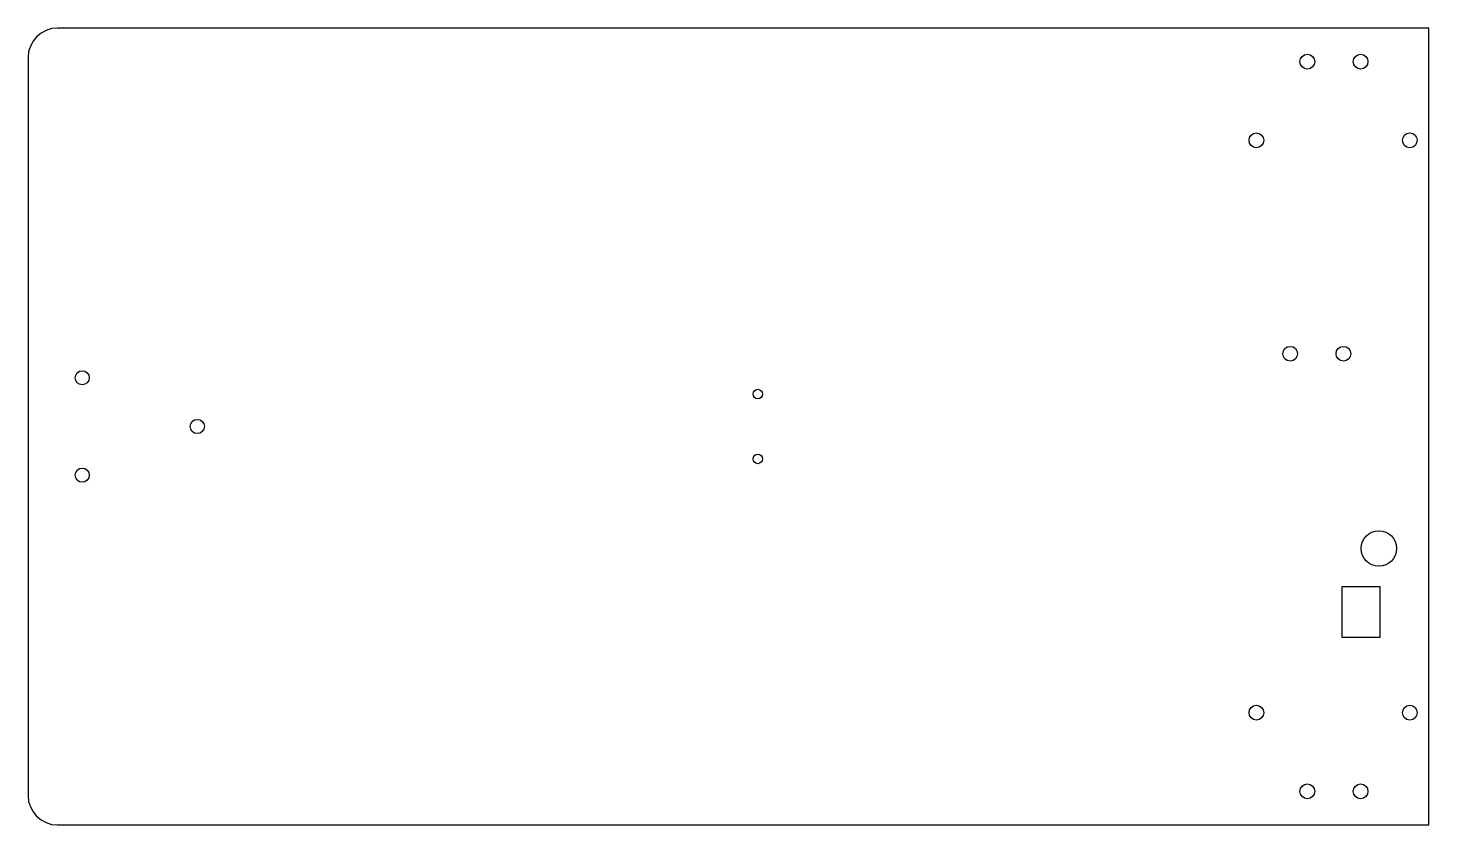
# Model space of a CAD drawing. Extents: x -905 to -430, y 85 to 355.
import ezdxf

# ---------------------------------------------------------------- set-up
doc = ezdxf.new("R2010")
doc.units = 0
doc.header["$MEASUREMENT"] = 0
doc.layers.add('LASERCUTS$INNER', color=1, linetype='CONTINUOUS')
doc.layers.add('LASERCUTS$OUTER', color=3, linetype='CONTINUOUS')

msp = doc.modelspace()

# ---------------------------------------------------------------- linework, layer by layer
at = {"layer": 'LASERCUTS$INNER'}
msp.add_lwpolyline([(-446.08, 148.9), (-446.08, 165.9), (-459.08, 165.9), (-459.08, 148.9)], close=True, dxfattribs=at)
for centre, radius in [((-470.75, 343.85), 2.5), ((-452.68, 343.85), 2.5), ((-488, 317.2), 2.5), ((-436, 317.2), 2.5), ((-476.57, 244.89), 2.5), ((-458.5, 244.89), 2.5), ((-886.12, 236.74), 2.4), ((-657.09, 231.24), 1.6), ((-847.12, 220.24), 2.4), ((-657.09, 209.24), 1.6), ((-886.12, 203.74), 2.4), ((-446.5, 178.9), 6), ((-488, 123.27), 2.5), ((-436, 123.27), 2.5), ((-470.75, 96.62), 2.5), ((-452.68, 96.62), 2.5)]:
    msp.add_circle(centre, radius, dxfattribs=at)
at = {"layer": 'LASERCUTS$OUTER'}
for p, q in [((-429.5, 355.24), (-894.5, 355.24)), ((-429.5, 85.24), (-429.5, 355.24)), ((-904.5, 345.24), (-904.5, 95.24)), ((-894.5, 85.24), (-429.5, 85.24))]:
    msp.add_line(p, q, dxfattribs=at)
for centre, start, end in [((-894.5, 345.24), 90, 180), ((-894.5, 95.24), 180, 270)]:
    msp.add_arc(centre, 10, start, end, dxfattribs=at)

doc.saveas('drawing.dxf')
